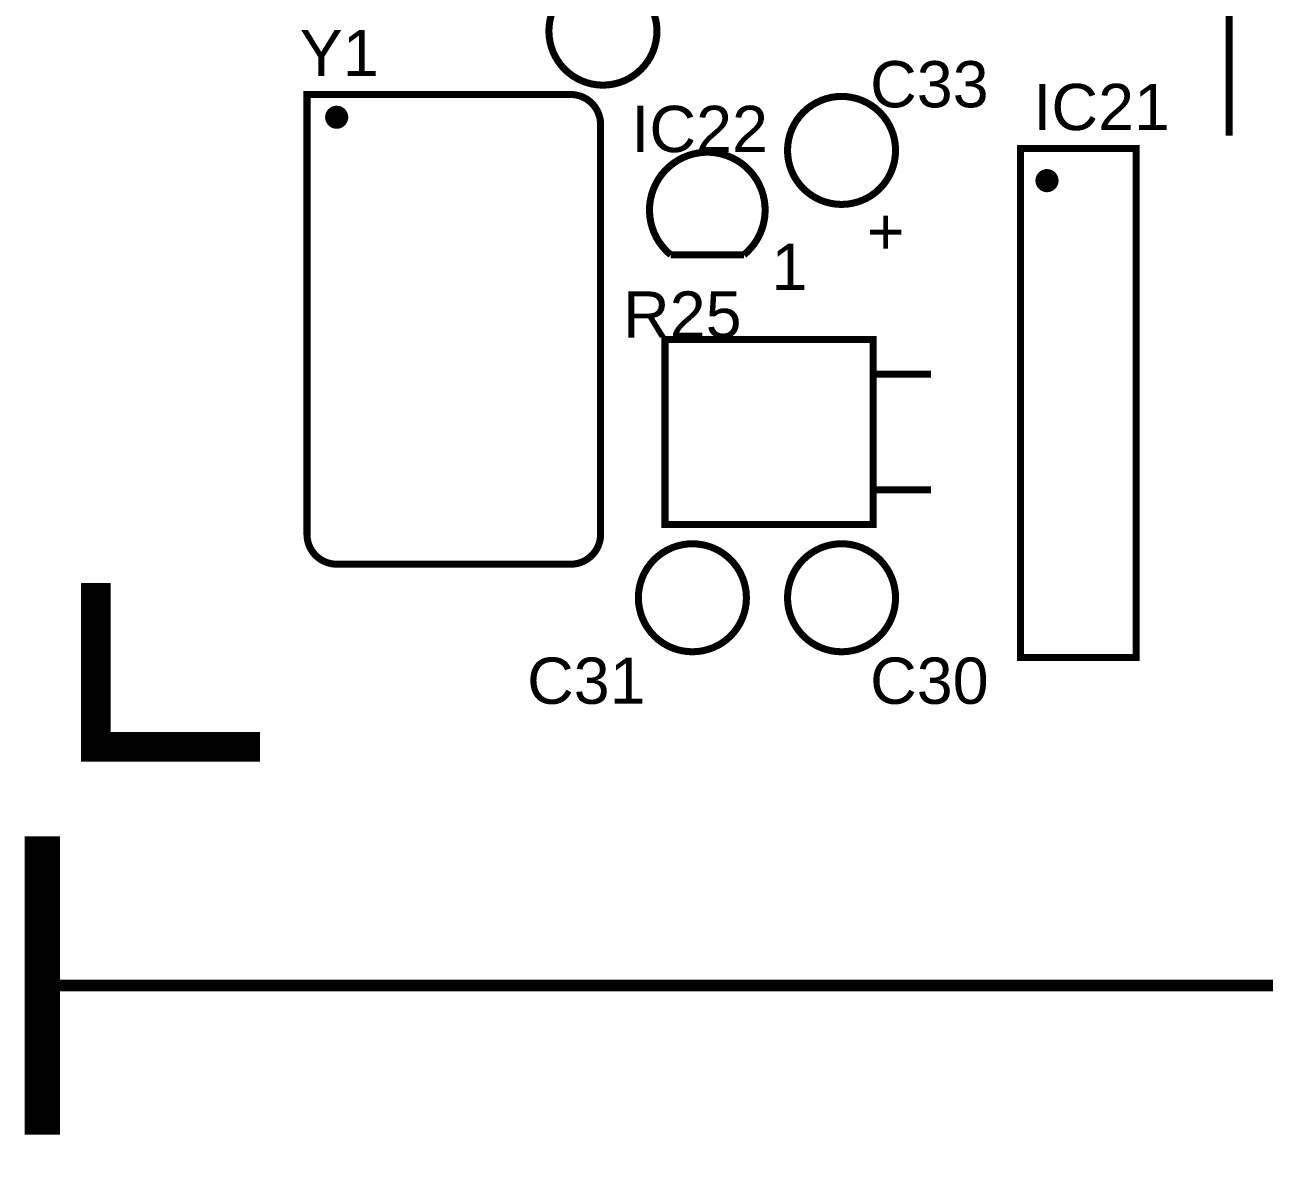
# Model space of a CAD drawing. Extents: x 0 to 395, y 0 to 270.
# Drawn here: x 219.9 to 272.6, y 182.1 to 230.1 of the extents above; entities that cross this region are included whole.
import ezdxf

# ---------------------------------------------------------------- set-up
doc = ezdxf.new("R2010")
doc.units = 0
doc.header["$LTSCALE"] = 0.3
doc.layers.add('SCREEN', color=4, linetype='CONTINUOUS')
doc.styles.get("Standard").update_dxf_attribs({"font": 'Helvmf.shx'})

msp = doc.modelspace()

# ---------------------------------------------------------------- linework, layer by layer
at = {"layer": 'SCREEN'}
for points, const_width in [([(271.145, 240.587), (271.145, 225.425)], 0.3), ([(250.48, 220.345), (247.36, 220.345)], 0.3), ([(258.445, 215.265), (255.983, 215.265)], 0.3), ([(258.445, 210.341), (255.983, 210.341)], 0.3), ([(229.87, 199.39), (222.885, 199.39), (222.885, 206.375)], 1.27), ([(220.61, 195.58), (220.61, 182.88)], 1.5), ([(372.11, 189.23), (220.61, 189.23)], 0.5)]:
    msp.add_lwpolyline(points, dxfattribs=dict(at, const_width=const_width))
for points, const_width in [([(242.175, 229.87, 1), (246.775, 229.87, 1)], 0.3), ([(231.875, 227.17), (231.875, 208.44, 0.414214), (233.145, 207.17), (243.105, 207.17, 0.414214), (244.375, 208.44), (244.375, 225.9, 0.414214), (243.105, 227.17)], 0.3), ([(252.335, 224.79, 1), (256.935, 224.79, 1)], 0.3), ([(233.139, 226.448, -1), (233.139, 225.956, -1)], 0.492), ([(263.137, 223.503, 1), (263.629, 223.503, 1)], 0.492), ([(245.985, 205.74, 1), (250.585, 205.74, 1)], 0.3), ([(252.335, 205.74, 1), (256.935, 205.74, 1)], 0.3)]:
    msp.add_lwpolyline(points, format="xyb", close=True, dxfattribs=dict(at, const_width=const_width))
at = {"layer": 'SCREEN', "const_width": 0.3}
msp.add_lwpolyline([(250.48, 220.345, 2.79955), (247.36, 220.345, 2.79955)], format="xyb", dxfattribs=at)
for points in [[(262.255, 203.2), (262.255, 224.868), (267.179, 224.868), (267.179, 203.2)], [(247.119, 208.863), (247.119, 216.742), (255.983, 216.742), (255.983, 208.863)]]:
    msp.add_lwpolyline(points, close=True, dxfattribs=at)

# ---------------------------------------------------------------- texts
at = {"layer": 'SCREEN'}
for s, height, p in [('Y1', 1.9698, (231.563, 227.955)), ('C33', 1.9698, (255.851, 226.624)), ('IC21', 1.9698, (262.806, 225.654)), ('IC22', 1.9698, (245.691, 224.719)), ('+', 1.97, (255.707, 220.358)), ('1', 1.97, (251.651, 218.846)), ('R25', 1.9698, (245.331, 216.815)), ('C31', 1.9698, (241.246, 201.224)), ('C30', 1.9698, (255.851, 201.224))]:
    msp.add_text(s, height=height, dxfattribs=at).set_placement(p)

doc.saveas('drawing.dxf')
